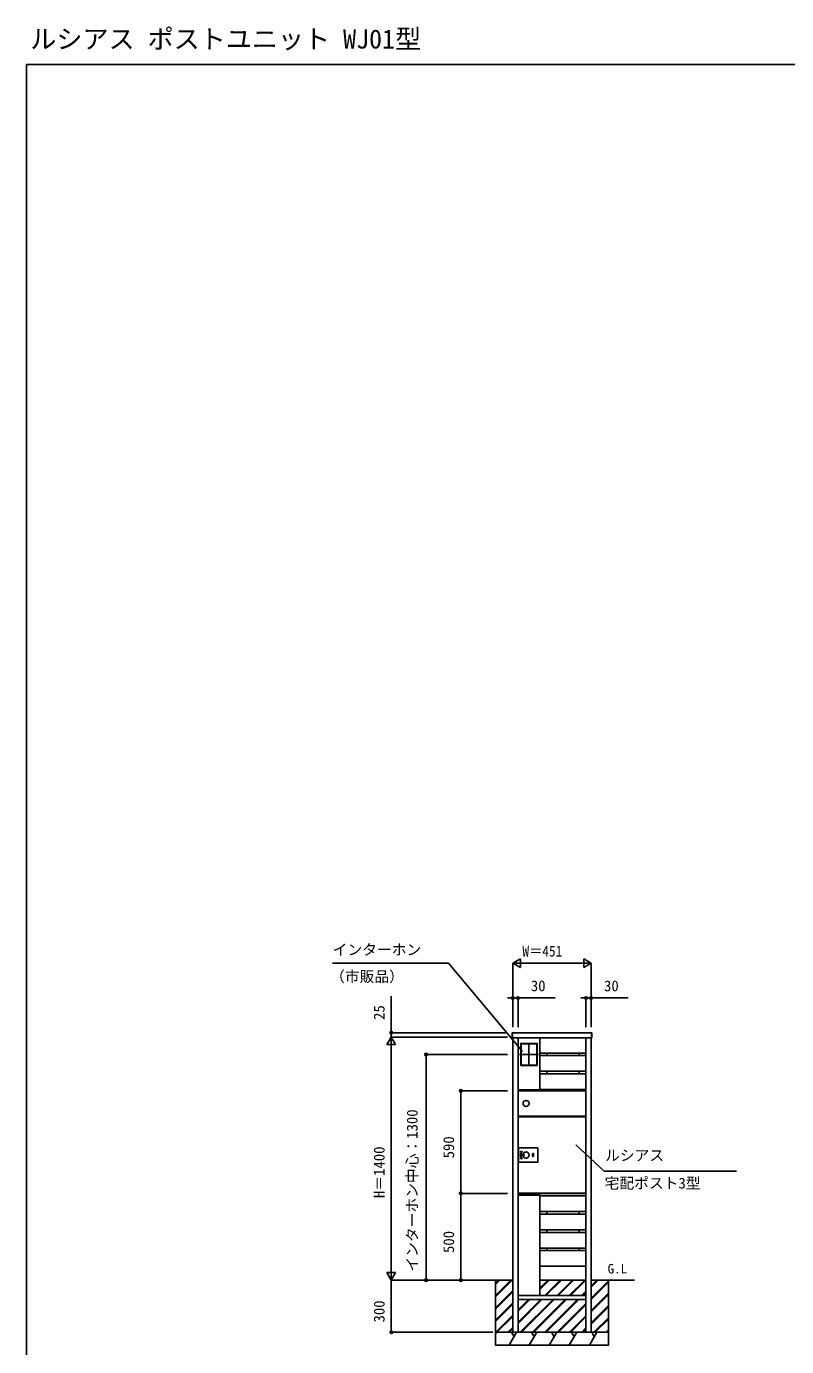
# Model space of a CAD drawing. Units: millimetres, scale not verified. Extents: x -4375 to 4375, y -6498 to 6471.
# Drawn here: x -4375 to 0, y -1131 to 6471 of the extents above; entities that cross this region are included whole.
import ezdxf
from ezdxf.enums import TextEntityAlignment as Align

# ---------------------------------------------------------------- set-up
doc = ezdxf.new("R2010")
doc.units = ezdxf.units.MM
doc.header["$LTSCALE"] = 30
for name, color, linetype in [('0-1_USER1', 3, 'Continuous'), ('0-2_YKK_A1', 4, 'Continuous'), ('0-3_YKK_D', 6, 'Continuous'), ('0-4_YKK_ZWAK', 7, 'Continuous')]:
    doc.layers.add(name, color=color, linetype=linetype)
doc.styles.add('ＭＳ ゴシック', font='')
doc.styles.get('ＭＳ ゴシック').set_extended_font_data('MS Gothic')

msp = doc.modelspace()

# ---------------------------------------------------------------- linework, layer by layer
at = {"layer": '0-2_YKK_A1'}
for p, q in [((-1578.5, 675.09), (-1578.5, 676.04)), ((-1578.5, 674.59), (-1578.5, 675.09)), ((-1578.5, 647.16), (-1578.5, 674.59)), ((-1576.5, 677.1), (-1577.56, 677.04)), ((-1576.5, 646.1), (-1577.56, 646.16)), ((-1576.5, 677.1), (-1576.5, 676.15)), ((-1576.5, 676.15), (-1576.5, 674.66)), ((-1576.5, 674.66), (-1576.5, 646.9)), ((-1576.5, 646.9), (-1576.5, 646.1)), ((-1575.5, 646.6), (-1575.5, -1048.4)), ((-1545.5, -1048.4), (-1545.5, 646.6)), ((-1544.5, 347.6), (-1544.5, 646.6)), ((-1529.75, 614.29), (-1435.25, 614.29)), ((-1529.7, 613.09), (-1529.7, 490.09)), ((-1482.5, 615.59), (-1482.5, 487.59)), ((-1435.3, 613.09), (-1435.3, 490.09)), ((-1420.5, 646.6), (-1420.5, 347.6)), ((-1420.5, 646.6), (-1420, 646.6)), ((-1420.5, 646.6), (-1420, 646.6)), ((-1420.5, 350.6), (-1420.5, 646.6)), ((-1420, 559.6), (-1420, 646.6)), ((-1154.5, 646.6), (-1155, 646.6)), ((-1154.5, 646.6), (-1155, 646.6)), ((-1155, 646.6), (-1155, 559.6)), ((-1154.5, 646.6), (-1154.5, -1048.4)), ((-1154.5, 350.6), (-1154.5, 646.6)), ((-1124.5, -1048.4), (-1124.5, 646.6)), ((-1123.5, 677.1), (-1122.44, 677.04)), ((-1123.5, 677.1), (-1123.5, 676.15)), ((-1123.5, 676.15), (-1123.5, 674.66)), ((-1123.5, 674.66), (-1123.5, 646.9)), ((-1123.5, 646.9), (-1123.5, 646.1)), ((-1123.5, 646.1), (-1122.44, 646.16)), ((-1121.5, 675.09), (-1121.5, 676.04)), ((-1121.5, 674.59), (-1121.5, 675.09)), ((-1121.5, 647.16), (-1121.5, 674.59)), ((-1427.3, 551.59), (-1537.7, 551.59)), ((-1155, 559.6), (-1420, 559.6)), ((-1380.5, 559.6), (-1380.5, 544.6)), ((-1194.5, 559.6), (-1194.5, 544.6)), ((-1529.75, 488.89), (-1435.25, 488.89)), ((-1380.5, 454.6), (-1380.5, 439.6)), ((-1194.5, 454.6), (-1194.5, 439.6)), ((-1545, 340.8), (-1545, 341.6)), ((-1544.99, 340.8), (-1545, 340.8)), ((-1545, 340), (-1545, 340.7)), ((-1545, 340), (-1545, 328.5)), ((-1544.99, 347.39), (-1544.92, 346.27)), ((-1544.92, 346.27), (-1544.92, 346.23)), ((-1420.5, 347.6), (-1544.5, 347.6)), ((-1544.5, 340.5), (-1544.41, 340.5)), ((-1544.41, 340.6), (-1544.41, 197.6)), ((-1543.61, 340.6), (-1544.41, 340.6)), ((-1544, 341.5), (-1544.2, 341.5)), ((-1544, 340.7), (-1544.2, 340.7)), ((-1544.2, 340.6), (-1544.2, 340.7)), ((-1544, 340.7), (-1544, 340.6)), ((-1543.92, 345.29), (-1543.93, 345.33)), ((-1543.61, 340.8), (-1543.61, 341.6)), ((-1543.61, 340.8), (-1543.61, 340.6)), ((-1421.07, 345.33), (-1421.08, 345.29)), ((-1420.5, 350.6), (-1420, 350.6)), ((-1420.08, 346.27), (-1420.01, 347.39)), ((-1420.08, 346.23), (-1420.08, 346.27)), ((-1155.8, 340.8), (-1155.8, 341.6)), ((-1155.5, 341.6), (-1155.8, 341.6)), ((-1155.8, 340.8), (-1155.8, 340.6)), ((-1155.5, 340.8), (-1155.8, 340.8)), ((-1155, 340.6), (-1155.8, 340.6)), ((-1155.5, 341.6), (-1155, 341.6)), ((-1155, 340.8), (-1155.5, 340.8)), ((-1155.01, 340.8), (-1155, 340.7)), ((-1154.5, 350.6), (-1155, 350.6)), ((-1155, 341.6), (-1155, 340.8)), ((-1155, 340.7), (-1155, 340.6)), ((-1545, 196.6), (-1545, 197.4)), ((-1545, 197.4), (-1544.2, 197.4)), ((-1544.2, 196.6), (-1545, 196.6)), ((-1544.5, 190.8), (-1545, 190.8)), ((-1544.2, 190.6), (-1545, 190.6)), ((-1545, 190.6), (-1545, -246.3)), ((-1544.5, 191.6), (-1544.2, 191.6)), ((-1544.5, 190.8), (-1544.2, 190.8)), ((-1543.61, 197.6), (-1544.41, 197.6)), ((-1544.2, 197.6), (-1544.2, 191.6)), ((-1544.2, 191.6), (-1155.8, 191.6)), ((-1544.2, 190.8), (-1544.2, 191.6)), ((-1544.2, 190.8), (-1544.2, 190.6)), ((-1543.61, 197.4), (-1543.61, 197.6)), ((-1543.61, 197.4), (-1543.61, 196.6)), ((-1155.8, 196.6), (-1543.61, 196.6)), ((-1539.3, 191.6), (-1539.3, 196.6)), ((-1164.2, 196.6), (-1164.2, 191.6)), ((-1155.8, 197.4), (-1155.8, 197.6)), ((-1155.8, 197.4), (-1155.8, 196.6)), ((-1155.5, 197.4), (-1155.8, 197.4)), ((-1155.5, 196.6), (-1155.8, 196.6)), ((-1155.8, 196.6), (-1155.8, 191.6)), ((-1155.8, 190.8), (-1155.8, 191.6)), ((-1155.5, 191.6), (-1155.8, 191.6)), ((-1155.8, 190.8), (-1155.8, 190.6)), ((-1155.5, 190.8), (-1155.8, 190.8)), ((-1155, 190.6), (-1155.8, 190.6)), ((-1155.5, 197.4), (-1155, 197.4)), ((-1155.5, 191.6), (-1155, 191.6)), ((-1155, 190.8), (-1155.5, 190.8)), ((-1155, 191.6), (-1155, 190.8)), ((-1542, -67.81), (-1542, 12.21)), ((-1540.01, 14.2), (-1432.99, 14.2)), ((-1431, 12.21), (-1431, -67.81)), ((-1432.99, -69.8), (-1540.01, -69.8)), ((-1524.02, -6.6), (-1530.81, -8.3)), ((-1530.81, -47.3), (-1524.02, -49)), ((-1530.21, -10.72), (-1526.24, -9.73)), ((-1526.24, -45.87), (-1530.21, -44.88)), ((-1499.99, -45.29), (-1499.5, -45.3)), ((-1461.5, -20.05), (-1461.5, -35.55)), ((-1456.5, -27.8), (-1461.5, -27.8)), ((-1457, -19.55), (-1461, -19.55)), ((-1461, -36.05), (-1457, -36.05)), ((-1456.5, -35.55), (-1456.5, -20.05)), ((-1544.2, -246.3), (-1545, -246.3)), ((-1544.5, -247.3), (-1545, -247.3)), ((-1544.99, -259.19), (-1544.92, -258.07)), ((-1544.92, -258.07), (-1544.92, -258.03)), ((-1544.5, -246.5), (-1544.2, -246.5)), ((-1544.5, -247.3), (-1544.2, -247.3)), ((-1544.5, -259.4), (-1420.5, -259.4)), ((-1544.5, -836.9), (-1544.5, -259.4)), ((-1544.2, -246.5), (-1544.2, -246.3)), ((-1544.2, -246.5), (-1544.2, -247.3)), ((-1155.8, -247.3), (-1544.2, -247.3)), ((-1544.2, -247.3), (-1544.2, -248.4)), ((-1544.2, -248.4), (-1543.4, -248.4)), ((-1543.92, -257.09), (-1543.93, -257.13)), ((-1543.4, -248.4), (-1533.9, -248.4)), ((-1533.3, -248.4), (-1533.9, -248.4)), ((-1533.4, -247.9), (-1533.4, -247.3)), ((-1533.3, -247.6), (-1533.4, -247.6)), ((-1533.3, -247.6), (-1533.3, -247.3)), ((-1533.3, -248.4), (-1533.3, -247.6)), ((-1164.2, -248.4), (-1533.3, -248.4)), ((-1421.07, -257.13), (-1421.08, -257.09)), ((-1420.5, -266.4), (-1420, -266.4)), ((-1420.5, -667.4), (-1420.5, -266.4)), ((-1420.08, -258.03), (-1420.08, -258.07)), ((-1420.08, -258.07), (-1420.01, -259.19)), ((-1164.2, -247.3), (-1164.2, -247.6)), ((-1164.2, -247.6), (-1164.2, -248.4)), ((-1164.1, -247.6), (-1164.2, -247.6)), ((-1163.6, -248.4), (-1164.2, -248.4)), ((-1164.1, -247.9), (-1164.1, -247.3)), ((-1156.6, -248.4), (-1163.6, -248.4)), ((-1155.8, -246.5), (-1155.8, -246.3)), ((-1155.8, -246.5), (-1155.8, -247.3)), ((-1155.5, -246.5), (-1155.8, -246.5)), ((-1155.5, -247.3), (-1155.8, -247.3)), ((-1155.5, -246.5), (-1155, -246.5)), ((-1155, -247.3), (-1155.5, -247.3)), ((-1155, -246.5), (-1155, -247.3)), ((-1154.5, -266.4), (-1155, -266.4)), ((-1154.5, -667.4), (-1154.5, -266.4)), ((-1380.5, -353.4), (-1380.5, -368.4)), ((-1194.5, -353.4), (-1194.5, -368.4)), ((-1380.5, -458.4), (-1380.5, -473.4)), ((-1194.5, -458.4), (-1194.5, -473.4)), ((-1380.5, -563.4), (-1380.5, -578.4)), ((-1194.5, -563.4), (-1194.5, -578.4)), ((-1420.5, -667.4), (-1420, -667.4)), ((-1154.5, -667.4), (-1155, -667.4)), ((-1725, -748.4), (-1575.5, -748.4)), ((-1675, -766.42), (-1656.98, -748.4)), ((-1675, -837.13), (-1586.27, -748.4)), ((-1675, -770.04), (-1653.36, -748.4)), ((-1675, -840.76), (-1582.64, -748.4)), ((-1675, -773.67), (-1649.73, -748.4)), ((-1675, -844.38), (-1579.02, -748.4)), ((-1545.5, -748.4), (-1544.5, -748.4)), ((-1420.5, -794.76), (-1374.14, -748.4)), ((-1420.5, -798.39), (-1370.51, -748.4)), ((-1420.5, -802.01), (-1366.89, -748.4)), ((-1420.5, -748.4), (-1154.5, -748.4)), ((-1391.93, -836.9), (-1303.43, -748.4)), ((-1388.3, -836.9), (-1299.8, -748.4)), ((-1384.68, -836.9), (-1296.18, -748.4)), ((-1321.22, -836.9), (-1232.72, -748.4)), ((-1317.59, -836.9), (-1229.09, -748.4)), ((-1313.97, -836.9), (-1225.47, -748.4)), ((-1250.51, -836.9), (-1162.01, -748.4)), ((-1246.88, -836.9), (-1158.38, -748.4)), ((-1243.26, -836.9), (-1154.76, -748.4)), ((-1124.5, -748.4), (-875, -748.4)), ((-1124.5, -781.61), (-1091.3, -748.4)), ((-1124.5, -785.23), (-1087.67, -748.4)), ((-1124.5, -788.86), (-1084.05, -748.4)), ((-1124.5, -852.32), (-1025, -752.82)), ((-1124.5, -855.94), (-1025, -756.44)), ((-1124.5, -859.57), (-1025, -760.07)), ((-1675, -907.84), (-1575.5, -808.34)), ((-1675, -911.47), (-1575.5, -811.97)), ((-1675, -915.09), (-1575.5, -815.59)), ((-1545.5, -778.34), (-1544.5, -777.34)), ((-1545.5, -781.97), (-1544.5, -780.97)), ((-1545.5, -785.59), (-1544.5, -784.59)), ((-1179.8, -836.9), (-1154.5, -811.61)), ((-1176.17, -836.9), (-1154.5, -815.23)), ((-1172.55, -836.9), (-1154.5, -818.86)), ((-1124.5, -923.03), (-1025, -823.53)), ((-1124.5, -926.65), (-1025, -827.15)), ((-1124.5, -930.28), (-1025, -830.78)), ((-1675, -978.55), (-1575.5, -879.05)), ((-1675, -982.18), (-1575.5, -882.68)), ((-1675, -985.8), (-1575.5, -886.3)), ((-1154.5, -836.9), (-1545.5, -836.9)), ((-1545.5, -836.9), (-1545.5, -859.9)), ((-1154.5, -859.9), (-1545.5, -859.9)), ((-1545.5, -919.76), (-1485.64, -859.9)), ((-1545.5, -990.47), (-1414.93, -859.9)), ((-1545.5, -923.39), (-1482.01, -859.9)), ((-1545.5, -994.1), (-1411.3, -859.9)), ((-1545.5, -927.01), (-1478.39, -859.9)), ((-1545.5, -997.72), (-1407.68, -859.9)), ((-1420.5, -836.9), (-1544.5, -836.9)), ((-1532.72, -1048.4), (-1344.22, -859.9)), ((-1529.09, -1048.4), (-1340.59, -859.9)), ((-1525.47, -1048.4), (-1336.97, -859.9)), ((-1462.01, -1048.4), (-1273.51, -859.9)), ((-1458.38, -1048.4), (-1269.88, -859.9)), ((-1454.76, -1048.4), (-1266.26, -859.9)), ((-1391.3, -1048.4), (-1202.8, -859.9)), ((-1387.67, -1048.4), (-1199.17, -859.9)), ((-1384.05, -1048.4), (-1195.55, -859.9)), ((-1320.58, -1048.4), (-1154.5, -882.32)), ((-1316.96, -1048.4), (-1154.5, -885.94)), ((-1313.33, -1048.4), (-1154.5, -889.57)), ((-1154.5, -836.9), (-1154.5, -859.9)), ((-1124.5, -993.74), (-1025, -894.24)), ((-1124.5, -997.36), (-1025, -897.86)), ((-1124.5, -1000.99), (-1025, -901.49)), ((-1674.14, -1048.4), (-1575.5, -949.76)), ((-1670.51, -1048.4), (-1575.5, -953.39)), ((-1666.89, -1048.4), (-1575.5, -957.01)), ((-1249.87, -1048.4), (-1154.5, -953.03)), ((-1246.25, -1048.4), (-1154.5, -956.65)), ((-1242.62, -1048.4), (-1154.5, -960.28)), ((-1108.45, -1048.4), (-1025, -964.95)), ((-1104.83, -1048.4), (-1025, -968.57)), ((-1101.2, -1048.4), (-1025, -972.2)), ((-1675, -1058.6), (-1669.11, -1048.4)), ((-1603.43, -1048.4), (-1575.5, -1020.47)), ((-1599.8, -1048.4), (-1575.5, -1024.1)), ((-1596.94, -1123.4), (-1553.64, -1048.4)), ((-1596.18, -1048.4), (-1575.5, -1027.72)), ((-1583.38, -1048.4), (-1568.51, -1074.15)), ((-1575.5, -1048.4), (-1545.5, -1048.4)), ((-1481.47, -1123.4), (-1438.17, -1048.4)), ((-1467.91, -1048.4), (-1453.04, -1074.15)), ((-1366, -1123.4), (-1322.7, -1048.4)), ((-1352.44, -1048.4), (-1337.57, -1074.15)), ((-1250.53, -1123.4), (-1207.23, -1048.4)), ((-1236.97, -1048.4), (-1222.1, -1074.15)), ((-1179.16, -1048.4), (-1154.5, -1023.74)), ((-1175.54, -1048.4), (-1154.5, -1027.36)), ((-1171.91, -1048.4), (-1154.5, -1030.99)), ((-1154.5, -1048.4), (-1124.5, -1048.4)), ((-1135.06, -1123.4), (-1091.76, -1048.4)), ((-1121.5, -1048.4), (-1106.63, -1074.15)), ((-1037.74, -1048.4), (-1025, -1035.66)), ((-1034.12, -1048.4), (-1025, -1039.28)), ((-1030.49, -1048.4), (-1025, -1042.91)), ((-1595.55, -1123.4), (-1596.24, -1122.19)), ((-1480.08, -1123.4), (-1480.77, -1122.19)), ((-1364.61, -1123.4), (-1365.3, -1122.19)), ((-1249.14, -1123.4), (-1249.83, -1122.19)), ((-1133.67, -1123.4), (-1134.36, -1122.19))]:
    msp.add_line(p, q, dxfattribs=at)
for points in [[(-1123.5, 646.6), (-1123.5, 676.6), (-1576.5, 676.6), (-1576.5, 646.6)], [(-1530, 488.59), (-1435, 488.59), (-1435, 614.59), (-1530, 614.59)], [(-1420, 544.6), (-1155, 544.6), (-1155, 454.6), (-1420, 454.6)], [(-1420, 439.6), (-1155, 439.6), (-1155, 349.6), (-1420, 349.6)], [(-1420, -263.4), (-1155, -263.4), (-1155, -353.4), (-1420, -353.4)], [(-1420, -368.4), (-1155, -368.4), (-1155, -458.4), (-1420, -458.4)], [(-1420, -473.4), (-1155, -473.4), (-1155, -563.4), (-1420, -563.4)], [(-1420, -578.4), (-1155, -578.4), (-1155, -668.4), (-1420, -668.4)], [(-1675, -1048.4), (-1025, -1048.4), (-1025, -1123.4), (-1675, -1123.4)]]:
    msp.add_lwpolyline(points, close=True, dxfattribs=at)
for points in [[(-1530, 613.09), (-1528.5, 613.09), (-1528.5, 490.09), (-1530, 490.09)], [(-1529.75, 614.6), (-1529.75, 613.09), (-1435.25, 613.09), (-1435.25, 614.6)], [(-1435, 613.09), (-1436.5, 613.09), (-1436.5, 490.09), (-1435, 490.09)], [(-1529.75, 488.59), (-1529.75, 490.09), (-1435.25, 490.09), (-1435.25, 488.59)], [(-1545, 341.6), (-1544, 341.6), (-1543.61, 341.6), (-1155.8, 341.6)], [(-1544.41, 326.5), (-1545, 326.5), (-1545, 328.5)], [(-1544.41, 197.6), (-1545, 197.6), (-1545, 326.5)], [(-1420.21, 347.6), (-1421.01, 347.6), (-1543.99, 347.6), (-1544.79, 347.6)], [(-1543.61, 341.5), (-1544, 341.5), (-1544, 340.7)], [(-1543.93, 345.33), (-1528.57, 345.25), (-1513.21, 345.19), (-1497.86, 345.16), (-1482.5, 345.14), (-1467.14, 345.16), (-1451.79, 345.19), (-1436.43, 345.25), (-1421.07, 345.33)], [(-1420, 352.6), (-1420.5, 352.6), (-1420.5, 350.6), (-1420, 350.6)], [(-1155, 340.6), (-1155, 197.6), (-1155.8, 197.6)], [(-1155, 352.6), (-1154.5, 352.6), (-1154.5, 350.6), (-1155, 350.6)], [(-1545, 190.8), (-1545, 191.6), (-1544.5, 191.6)], [(-1155, 190.6), (-1155, -246.3), (-1155.8, -246.3)], [(-1155, 197.4), (-1155, 196.6), (-1155.5, 196.6)], [(-1505.33, -44.08), (-1503.32, -44.84), (-1499.98, -45.26)], [(-1499.98, -10.34), (-1503.32, -10.76), (-1505.22, -11.48)], [(-1545, -247.3), (-1545, -246.5), (-1544.5, -246.5)], [(-1420.21, -259.4), (-1421.01, -259.4), (-1543.99, -259.4), (-1544.79, -259.4)], [(-1543.93, -257.13), (-1528.57, -257.05), (-1513.21, -256.99), (-1497.86, -256.96), (-1482.5, -256.94), (-1467.14, -256.96), (-1451.79, -256.99), (-1436.43, -257.05), (-1421.07, -257.13)], [(-1420.5, -259.4), (-1420.5, -748.4), (-1420.5, -836.9)], [(-1420, -264.4), (-1420.5, -264.4), (-1420.5, -266.4), (-1420, -266.4)], [(-1155.8, -247.3), (-1155.8, -248.4), (-1156.6, -248.4)], [(-1155, -264.4), (-1154.5, -264.4), (-1154.5, -266.4), (-1155, -266.4)], [(-1420, -665.4), (-1420.5, -665.4), (-1420.5, -667.4), (-1420, -667.4)], [(-1155, -665.4), (-1154.5, -665.4), (-1154.5, -667.4), (-1155, -667.4)], [(-1124.5, -748.4), (-1025, -748.4), (-1025, -1048.4), (-1675, -1048.4), (-1675, -748.4), (-1575.5, -748.4)]]:
    msp.add_lwpolyline(points, dxfattribs=at)
msp.add_circle((-1499.5, 269.1), 17.5, dxfattribs=at)
for centre, radius, start, end in [((-1577.5, 676.04), 1, 93.5, 180), ((-1577.5, 647.16), 1, 180, 266.5), ((-1122.5, 676.04), 1, 0, 86.5), ((-1122.5, 647.16), 1, 273.5, 0), ((-1544.2, 340.7), 0.8, 90, 180), ((-1544.5, 340), 0.5, 90, 180), ((-1543, 328.5), 2, 180, 224.99409), ((-1544.79, 347.4), 0.2, 90, 183.5), ((-1543.92, 346.33), 1, 183.50011, 269.6482), ((-1543.92, 346.29), 1, 183.5, 269.64806), ((-1482.5, 10345.1), 10000, 269.64806, 270), ((-1482.5, 10345.1), 10000, 270, 270.35194), ((-1421.08, 346.33), 1, 270.3518, 356.49989), ((-1421.08, 346.29), 1, 270.35194, 356.5), ((-1420.21, 347.4), 0.2, 356.5, 90), ((-1540.01, 12.21), 1.99, 89.92772, 180.07228), ((-1432.99, 12.21), 1.99, 359.92772, 90.07228), ((-1540.01, -67.81), 1.99, 179.92772, 270.07228), ((-1530.51, -9.51), 1.25, 104, 180), ((-1530.51, -9.51), 1.25, 180, 284), ((-1530.51, -46.09), 1.25, 76, 180), ((-1530.51, -46.09), 1.25, 180, 256), ((-1499.5, -27.8), 31.75, 146.31167, 180), ((-1499.5, -27.8), 31.75, 180, 213.68833), ((-1499.5, -27.8), 29.25, 141.02124, 180), ((-1499.5, -27.8), 29.25, 180, 218.97876), ((-1526.17, -10.02), 0.3, 326.31167, 104), ((-1526.17, -45.58), 0.3, 256, 33.68833), ((-1523.6, -8.3), 1.75, 0, 104), ((-1523.6, -47.3), 1.75, 256, 0), ((-1523.6, -8.3), 1.75, 321.02124, 0), ((-1523.6, -47.3), 1.75, 0, 38.97876), ((-1499.5, -27.8), 17.65, 0, 180), ((-1499.5, -27.8), 17.65, 180, 0), ((-1499.5, -27.8), 17.5, 90, 255.45427), ((-1499.48, -27.8), 17.3, 91.877, 268.123), ((-1511.5, -27.8), 1.75, 90, 270), ((-1511.5, -27.8), 1.75, 270, 90), ((-1499.5, -27.8), 17.5, 270, 90), ((-1461, -20.05), 0.5, 90, 180), ((-1461, -35.55), 0.5, 180, 270), ((-1457, -20.05), 0.5, 0, 90), ((-1457, -35.55), 0.5, 270, 0), ((-1432.99, -67.81), 1.99, 269.92772, 0.07228), ((-1544.79, -259.2), 0.2, 176.5, 270), ((-1543.92, -258.09), 1, 90.35194, 176.5), ((-1543.92, -258.13), 1, 90.3518, 176.49989), ((-1482.5, -10256.9), 10000, 90, 90.35194), ((-1533.9, -247.9), 0.5, 270, 0), ((-1482.5, -10256.9), 10000, 89.64806, 90), ((-1421.08, -258.09), 1, 3.5, 89.64806), ((-1421.08, -258.13), 1, 3.50011, 89.6482), ((-1420.21, -259.2), 0.2, 270, 3.5), ((-1163.6, -247.9), 0.5, 180, 270)]:
    msp.add_arc(centre, radius, start, end, dxfattribs=at)
at = {"layer": '0-3_YKK_D'}
for p, q in [((-1575.5, 1076.6), (-1532.2, 1101.6)), ((-1575.5, 707.6), (-1575.5, 1077.6)), ((-1575.5, 1076.6), (-1532.2, 1051.6)), ((-1575.5, 1076.6), (-1488.9, 1076.6)), ((-1532.2, 1051.6), (-1532.2, 1101.6)), ((-1525.5, 1076.6), (-1174.5, 1076.6)), ((-1124.5, 1076.6), (-1211.1, 1076.6)), ((-1124.5, 1076.6), (-1167.8, 1101.6)), ((-1167.8, 1101.6), (-1167.8, 1051.6)), ((-1124.5, 1076.6), (-1167.8, 1051.6)), ((-1124.5, 707.6), (-1124.5, 1077.6)), ((-2275, 676.6), (-2275, 887.68)), ((-1575.5, 876.6), (-1605.5, 876.6)), ((-1575.5, 707.6), (-1575.5, 877.6)), ((-1575.5, 876.6), (-1545.5, 876.6)), ((-1545.5, 707.6), (-1545.5, 877.6)), ((-1545.5, 876.6), (-1332.49, 876.6)), ((-1154.5, 876.6), (-1184.5, 876.6)), ((-1154.5, 707.6), (-1154.5, 877.6)), ((-1154.5, 876.6), (-1124.5, 876.6)), ((-1124.5, 707.6), (-1124.5, 877.6)), ((-1124.5, 876.6), (-911.49, 876.6)), ((-2275, 651.6), (-2300, 608.3)), ((-2300, 608.3), (-2250, 608.3)), ((-1606.5, 676.6), (-2276, 676.6)), ((-1606.5, 651.6), (-2276, 651.6)), ((-1606.5, 651.6), (-2276, 651.6)), ((-2275, 651.6), (-2275, 676.6)), ((-2275, 651.6), (-2275, 621.6)), ((-2275, 651.6), (-2250, 608.3)), ((-2275, 651.6), (-2275, 565)), ((-2275, -698.4), (-2275, 601.6)), ((-1606.5, 551.59), (-2076, 551.59)), ((-2075, -748.4), (-2075, 551.59)), ((-1606.5, 341.6), (-1876, 341.6)), ((-1875, -248.4), (-1875, 341.6)), ((-1606.5, -248.4), (-1876, -248.4)), ((-1606.5, -248.4), (-1876, -248.4)), ((-1875, -748.4), (-1875, -248.4)), ((-2275, -748.4), (-2275, -661.8)), ((-2275, -748.4), (-2300, -705.1)), ((-2250, -705.1), (-2300, -705.1)), ((-1726, -748.4), (-2276, -748.4)), ((-1726, -748.4), (-2276, -748.4)), ((-2275, -748.4), (-2250, -705.1)), ((-2275, -748.4), (-2275, -1048.4)), ((-1726, -748.4), (-2076, -748.4)), ((-1726, -748.4), (-1876, -748.4)), ((-1690, -1048.4), (-2276, -1048.4))]:
    msp.add_line(p, q, dxfattribs=at)
for points in [[(-1519.2, 568.09), (-1945.88, 1076.6), (-2612.67, 1076.6)], [(-1213.53, 31.17), (-1048.95, -120.13), (-288.95, -120.13)]]:
    msp.add_lwpolyline(points, dxfattribs=at)
for centre in [(-1575.5, 876.6), (-1545.5, 876.6), (-1154.5, 876.6), (-1124.5, 876.6), (-2275, 676.6), (-2075, 551.59), (-1875, 341.6), (-1875, -248.4), (-1875, -248.4), (-2075, -748.4), (-1875, -748.4), (-2275, -1048.4)]:
    msp.add_circle(centre, 7.5, dxfattribs=at)
at = {"layer": '0-4_YKK_ZWAK'}
for q in [(-4375, -6498.4), (4375, 6251.6)]:
    msp.add_line((-4375, 6251.6), q, dxfattribs=at)

# ---------------------------------------------------------------- texts
at = {"layer": '0-1_USER1', "style": 'ＭＳ ゴシック'}
for s, height, p in [('ルシアス ポストユニット WJ01型', 110, (-4352.64, 6310.94)), ('G.L', 54.99, (-1029.84, -726.4))]:
    msp.add_text(s, height=height, dxfattribs=at).set_placement(p, align=Align.BOTTOM_LEFT)
at = {"layer": '0-3_YKK_D', "style": 'ＭＳ ゴシック'}
for s, p in [('インターホン', (-2612.52, 1104.99)), ('（市販品）', (-2627.49, 950.29)), ('30', (-1471.78, 896.6)), ('30', (-1050.78, 896.6)), ('ルシアス', (-1044.67, -79.55)), ('宅配ポスト3型', (-1047.57, -239.57))]:
    msp.add_text(s, height=62.32, dxfattribs=at).set_placement(p, align=Align.BOTTOM_LEFT)
at = {"layer": '0-3_YKK_D', "style": 'ＭＳ ゴシック', "width": 0.9}
msp.add_text('W＝451', height=62.32, dxfattribs=at).set_placement((-1520.39, 1096.6), align=Align.BOTTOM_LEFT)
at = {"layer": '0-3_YKK_D', "style": 'ＭＳ ゴシック'}
for s, p in [('25', (-2295, 750.32)), ('インターホン中心：1300', (-2105.14, -699.44)), ('H＝1400', (-2295, -275.63)), ('590', (-1895, -47.09)), ('500', (-1895, -592.09)), ('300', (-2295, -992.09))]:
    msp.add_text(s, height=62.32, rotation=90, dxfattribs=at).set_placement(p, align=Align.BOTTOM_LEFT)

doc.saveas('drawing.dxf')
